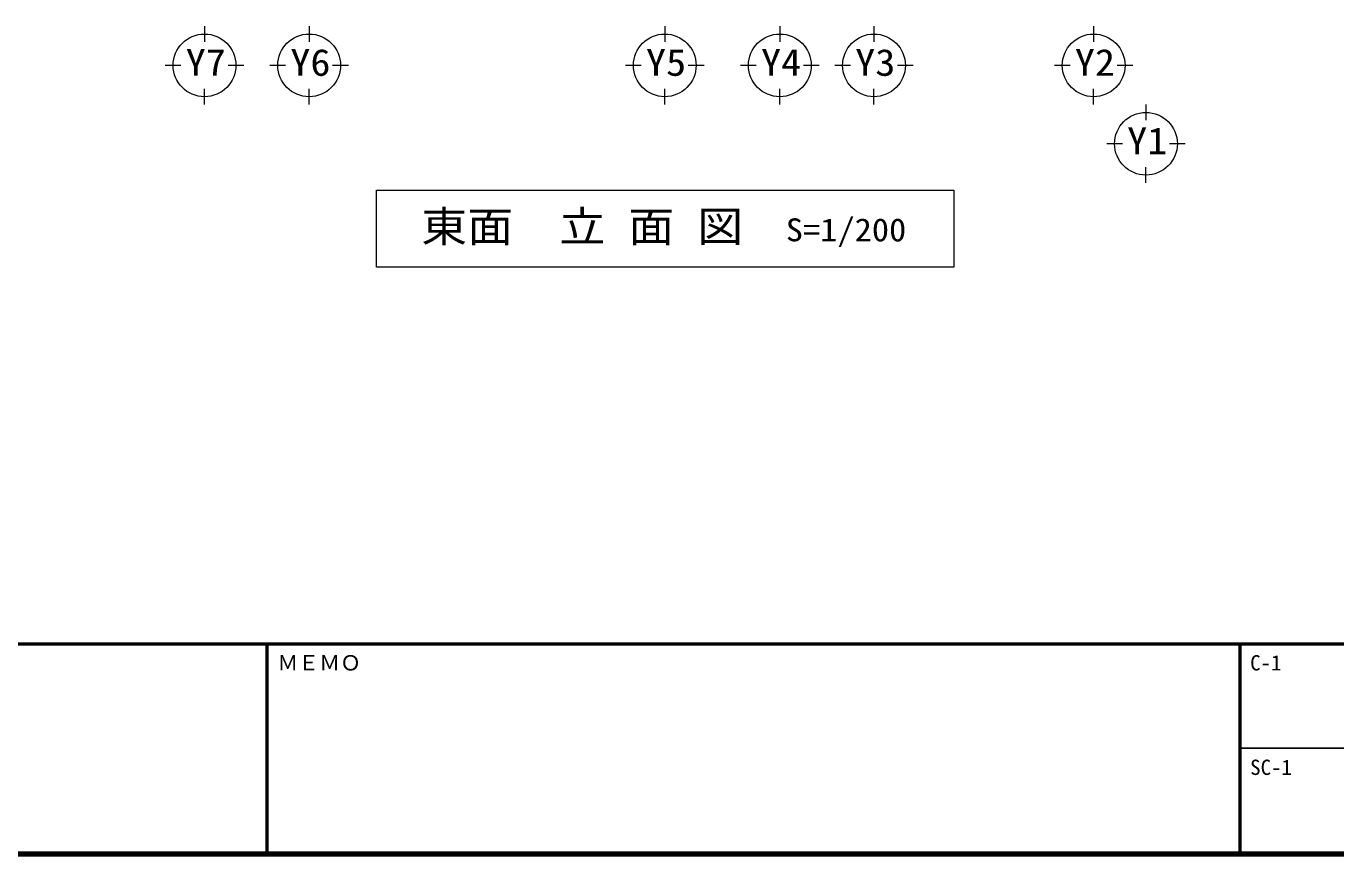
# Model space of a CAD drawing. Units: millimetres at full size, sheet at 1:200; details may follow other scales. Extents: x -55340 to 55340, y -38040 to 38040.
# Drawn here: x -39902 to -14862, y -38040 to -22183 of the extents above; entities that cross this region are included whole.
import ezdxf
from ezdxf.enums import TextEntityAlignment as Align

# ---------------------------------------------------------------- set-up
doc = ezdxf.new("R2010")
doc.units = ezdxf.units.MM
doc.header["$LTSCALE"] = 200
for name, color, linetype, lineweight in [('0-1_通り芯', 3, 'Continuous', 18), ('0-5_建具(ｻｯｼ)', 4, 'Continuous', 9), ('0-B_文字', 4, 'Continuous', 9), ('F-0_F-0ﾚｲﾔ', 5, 'Continuous', 50)]:
    doc.layers.add(name, color=color, linetype=linetype, lineweight=lineweight)
doc.layers.add('F-A_F-Aﾚｲﾔ', color=7, linetype='Continuous')
doc.styles.add('ＭＳ ゴシック', font='')
doc.styles.get('ＭＳ ゴシック').set_extended_font_data('MS Gothic')

msp = doc.modelspace()

# ---------------------------------------------------------------- linework, layer by layer
at = {"layer": '0-1_通り芯'}
for p, q in [((-36492.3, -22183), (-36492.3, -22483)), ((-34492.3, -22183), (-34492.3, -22483)), ((-27692.3, -22183), (-27692.3, -22483)), ((-25492.3, -22183), (-25492.3, -22483)), ((-23692.3, -22183), (-23692.3, -22483)), ((-19492.3, -22183), (-19492.3, -22483)), ((-36942.3, -22933), (-37242.3, -22933)), ((-35742.3, -22933), (-36042.3, -22933)), ((-34942.3, -22933), (-35242.3, -22933)), ((-33742.3, -22933), (-34042.3, -22933)), ((-28142.3, -22933), (-28442.3, -22933)), ((-26942.3, -22933), (-27242.3, -22933)), ((-25942.3, -22933), (-26242.3, -22933)), ((-24742.3, -22933), (-25042.3, -22933)), ((-24142.3, -22933), (-24442.3, -22933)), ((-22942.3, -22933), (-23242.3, -22933)), ((-19942.3, -22933), (-20242.3, -22933)), ((-18742.3, -22933), (-19042.3, -22933)), ((-36492.3, -23683), (-36492.3, -23383)), ((-34492.3, -23683), (-34492.3, -23383)), ((-27692.3, -23683), (-27692.3, -23383)), ((-25492.3, -23683), (-25492.3, -23383)), ((-23692.3, -23683), (-23692.3, -23383)), ((-19492.3, -23683), (-19492.3, -23383)), ((-18492.3, -23683), (-18492.3, -23983)), ((-18942.3, -24433), (-19242.3, -24433)), ((-17742.3, -24433), (-18042.3, -24433)), ((-18492.3, -25183), (-18492.3, -24883))]:
    msp.add_line(p, q, dxfattribs=at)
for centre in [(-36492.3, -22933), (-34492.3, -22933), (-27692.3, -22933), (-25492.3, -22933), (-23692.3, -22933), (-19492.3, -22933), (-18492.3, -24433)]:
    msp.add_circle(centre, 600, dxfattribs=at)
at = {"layer": '0-B_文字'}
for p, q in [((-33201.2, -25324), (-22168.6, -25324)), ((-22168.6, -25324), (-22168.6, -26793.1))]:
    msp.add_line(p, q, dxfattribs=at)
msp.add_lwpolyline([(-22168.6, -26793.1), (-33201.2, -26793.1), (-33201.2, -25324)], dxfattribs=at)
at = {"layer": 'F-0_F-0ﾚｲﾔ'}
for p, q in [((-55300, -34000), (55300, -34000)), ((-35300, -34000), (-35300, -38000)), ((-16700, -34000), (-16700, -38000)), ((-55340, -38040), (55340, -38040)), ((-55300, -38000), (55300, -38000))]:
    msp.add_line(p, q, dxfattribs=at)
at = {"layer": 'F-0_F-0ﾚｲﾔ', "color": 2, "lineweight": 25}
msp.add_line((-16700, -36000), (33300, -36000), dxfattribs=at)

# ---------------------------------------------------------------- texts
at = {"layer": '0-1_通り芯', "color": 2, "style": 'ＭＳ ゴシック', "width": 1.1}
for s, p in [('Y7', (-36852, -23287.2)), ('Y6', (-34852, -23287.2)), ('Y5', (-28052, -23287.2)), ('Y4', (-25852, -23287.2)), ('Y3', (-24052, -23287.2)), ('Y2', (-19852, -23287.2)), ('Y1', (-18852, -24787.2))]:
    msp.add_text(s, height=513.2, dxfattribs=at).set_placement(p, align=Align.BOTTOM_LEFT)
at = {"layer": '0-5_建具(ｻｯｼ)', "color": 6, "style": 'ＭＳ ゴシック', "width": 1.1}
msp.add_text('東面\u3000立 面 図', height=586.5, dxfattribs=at).set_placement((-32350.6, -26486.3), align=Align.BOTTOM_LEFT)
at = {"layer": '0-5_建具(ｻｯｼ)', "color": 2, "style": 'ＭＳ ゴシック', "width": 1.1}
msp.add_text('S=1/200', height=439.9, dxfattribs=at).set_placement((-25379.2, -26432.2), align=Align.BOTTOM_LEFT)
at = {"layer": 'F-A_F-Aﾚｲﾔ', "style": 'ＭＳ ゴシック'}
for s, p in [('ＭＥＭＯ', (-35100, -34600)), ('C-1', (-16500, -34600)), ('SC-1', (-16500, -36600))]:
    msp.add_text(s, height=293.3, dxfattribs=at).set_placement(p, align=Align.BOTTOM_LEFT)

doc.saveas('drawing.dxf')
